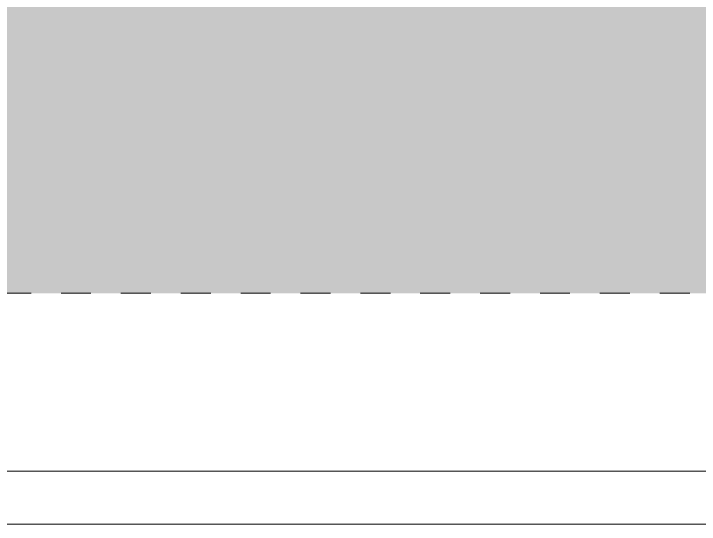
# Model space of a CAD drawing. Header units: millimetres. Extents: x -15634 to 67596, y -3027 to 55843.
# Drawn here: x 7247 to 11772, y -3027 to 342 of the extents above; entities that cross this region are included whole.
import ezdxf

# ---------------------------------------------------------------- set-up
doc = ezdxf.new("R2010")
doc.units = ezdxf.units.MM
doc.header["$MEASUREMENT"] = 0
doc.linetypes.add('Dashed', pattern=[395.111113, 197.555556, -197.555556])
doc.layers.add('2D Drafting - General_Pen_No__1', color=7, linetype='Continuous', lineweight=13)
doc.layers.add('Structural - Bearing_Pen_No__1', color=7, linetype='Continuous', lineweight=13)
doc.layers.add('Shtresat nivelizimi_Pen_No__102', color=7, linetype='Continuous', lineweight=13, true_color=0xcccccc)

msp = doc.modelspace()

# ---------------------------------------------------------------- hatches: boundary and pattern name
at = {"layer": 'Shtresat nivelizimi_Pen_No__102', "linetype": 'Continuous', "lineweight": 13, "true_color": 0xcccccc}
h = msp.add_hatch(dxfattribs=at)
h.set_pattern_fill('EARTH', color=254, style=0, pattern_type=2)
h.set_pattern_definition([(45, (0, 0), (-193.0401, 193.0401), []), (45, (-64.35, 64.35), (-386.08, 386.08), []), (45, (-128.7, 128.7), (-386.08, 386.08), []), (135, (-193.04, 193.04), (64.34671, 64.34671), [273, -273])])
h.paths.add_polyline_path([(-3119.5, 8095.6), (-1975.8, 495.6), (45557.7, 495.6), (46615.7, 8095.6), (47981.6, 8095.6), (47981.6, -1502.3), (-4688.9, -1502.3), (-4688.9, 8095.6)])

# ---------------------------------------------------------------- linework, layer by layer
at = {"layer": '2D Drafting - General_Pen_No__1', "color": 7, "linetype": 'Continuous', "lineweight": 13, "flags": 128}
for points in [[(-15634.5, -3027.2), (67595.5, -3027.2), (67595.5, 55842.8), (-15634.5, 55842.8)], [(67245.5, 55492.8), (-14234.5, 55492.8), (-14234.5, -2677.2), (67245.5, -2677.2)]]:
    msp.add_lwpolyline(points, close=True, dxfattribs=at)
at = {"layer": 'Structural - Bearing_Pen_No__1', "color": 7, "linetype": 'Dashed', "lineweight": 13}
msp.add_lwpolyline([(-4688.9, 8095.6), (-4688.9, -1502.3), (47981.6, -1502.3), (47981.6, 8095.6)], dxfattribs=at)

doc.saveas('drawing.dxf')
